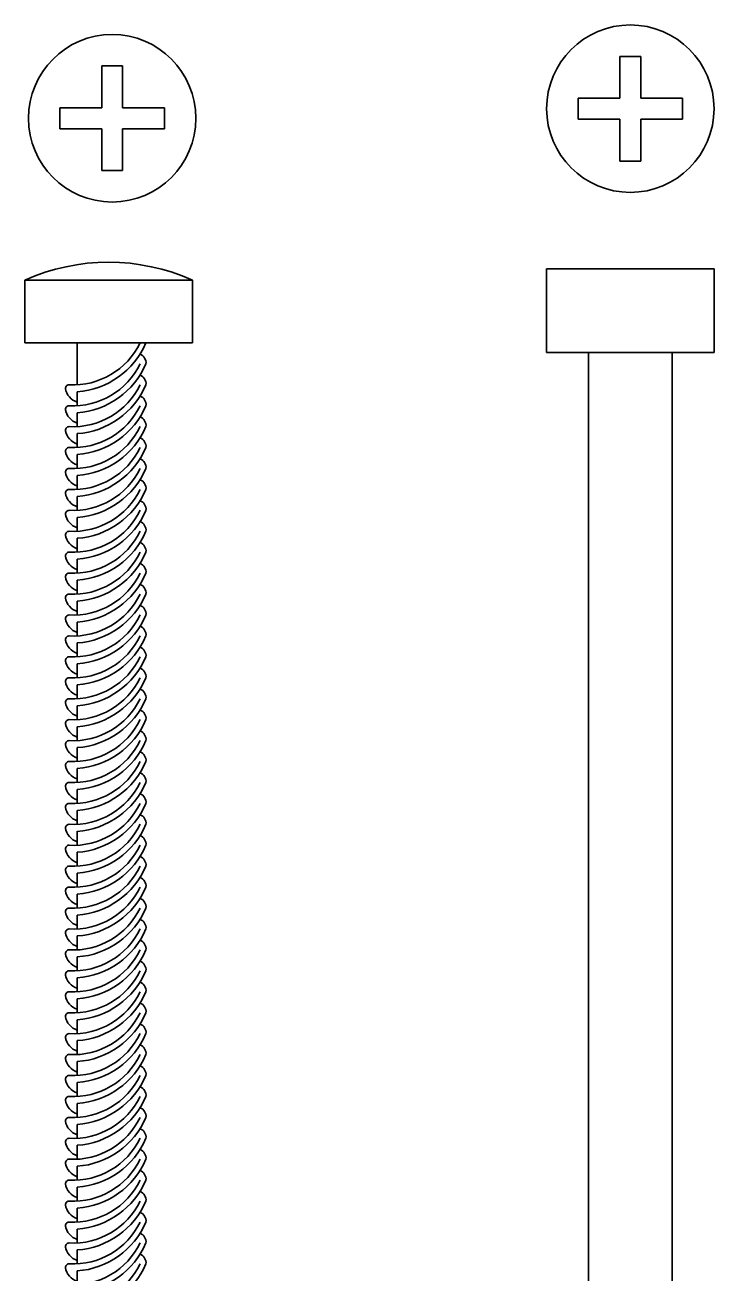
# Model space of a CAD drawing. Header units: millimetres. Extents: x 479 to 7862, y 682 to 3104.
# Drawn here: x 2366.8 to 2399.7, y 3044.2 to 3103.8 of the extents above; entities that cross this region are included whole.
import ezdxf

# ---------------------------------------------------------------- set-up
doc = ezdxf.new("R2010")
doc.units = ezdxf.units.MM
doc.layers.add('IF-DETL', color=4, linetype='Continuous', lineweight=35)
doc.layers.add('IF-FURN', color=7, linetype='Continuous', lineweight=35)

msp = doc.modelspace()

# ---------------------------------------------------------------- linework, layer by layer
at = {"layer": 'IF-DETL'}
for p, q in [((2369.286, 3087.305), (2369.286, 3086.64)), ((2369.286, 3087.305), (2369.286, 3086.805)), ((2369.286, 3086.305), (2369.286, 3085.64)), ((2369.286, 3086.305), (2369.286, 3085.64)), ((2369.286, 3086.305), (2369.286, 3085.805)), ((2369.286, 3085.305), (2369.286, 3084.64)), ((2369.286, 3085.305), (2369.286, 3084.805)), ((2369.286, 3084.305), (2369.286, 3083.64)), ((2369.286, 3083.305), (2369.286, 3082.64)), ((2369.286, 3083.305), (2369.286, 3082.805)), ((2369.286, 3082.305), (2369.286, 3081.64)), ((2369.286, 3081.305), (2369.286, 3080.64)), ((2369.286, 3081.305), (2369.286, 3080.805)), ((2369.286, 3080.305), (2369.286, 3079.64)), ((2369.286, 3079.305), (2369.286, 3078.64)), ((2369.286, 3079.305), (2369.286, 3078.805)), ((2369.286, 3078.305), (2369.286, 3077.64)), ((2369.286, 3077.305), (2369.286, 3076.64)), ((2369.286, 3077.305), (2369.286, 3076.805)), ((2369.286, 3076.305), (2369.286, 3075.64)), ((2369.286, 3075.305), (2369.286, 3074.64)), ((2369.286, 3075.305), (2369.286, 3074.805)), ((2369.286, 3074.305), (2369.286, 3073.64)), ((2369.286, 3073.305), (2369.286, 3072.64)), ((2369.286, 3073.305), (2369.286, 3072.805)), ((2369.286, 3072.305), (2369.286, 3071.64)), ((2369.286, 3071.305), (2369.286, 3070.64)), ((2369.286, 3071.305), (2369.286, 3070.805)), ((2369.286, 3070.305), (2369.286, 3069.64)), ((2369.286, 3069.305), (2369.286, 3068.64)), ((2369.286, 3069.305), (2369.286, 3068.805)), ((2369.286, 3068.305), (2369.286, 3067.64)), ((2369.286, 3067.305), (2369.286, 3066.64)), ((2369.286, 3067.305), (2369.286, 3066.805)), ((2369.286, 3066.305), (2369.286, 3065.64)), ((2369.286, 3065.305), (2369.286, 3064.64)), ((2369.286, 3065.305), (2369.286, 3064.805)), ((2369.286, 3064.305), (2369.286, 3063.64)), ((2369.286, 3063.305), (2369.286, 3062.64)), ((2369.286, 3063.305), (2369.286, 3062.805)), ((2369.286, 3062.305), (2369.286, 3061.64)), ((2369.286, 3062.305), (2369.286, 3061.64)), ((2369.286, 3061.305), (2369.286, 3060.64)), ((2369.286, 3061.305), (2369.286, 3060.805)), ((2369.286, 3060.305), (2369.286, 3059.64)), ((2369.286, 3059.305), (2369.286, 3058.64)), ((2369.286, 3059.305), (2369.286, 3058.805)), ((2369.286, 3058.305), (2369.286, 3057.64)), ((2369.286, 3057.305), (2369.286, 3056.64)), ((2369.286, 3057.305), (2369.286, 3056.805)), ((2369.286, 3056.305), (2369.286, 3055.64)), ((2369.286, 3055.305), (2369.286, 3054.64)), ((2369.286, 3055.305), (2369.286, 3054.805)), ((2369.286, 3054.305), (2369.286, 3053.64)), ((2369.286, 3053.305), (2369.286, 3052.64)), ((2369.286, 3053.305), (2369.286, 3052.805)), ((2369.286, 3052.305), (2369.286, 3051.64)), ((2369.286, 3051.305), (2369.286, 3050.64)), ((2369.286, 3051.305), (2369.286, 3050.805)), ((2369.286, 3050.305), (2369.286, 3049.64)), ((2369.286, 3049.305), (2369.286, 3048.64)), ((2369.286, 3049.305), (2369.286, 3048.805)), ((2369.286, 3048.305), (2369.286, 3047.64)), ((2369.286, 3047.305), (2369.286, 3046.64)), ((2369.286, 3047.305), (2369.286, 3046.805)), ((2369.286, 3046.305), (2369.286, 3045.64)), ((2369.286, 3045.305), (2369.286, 3044.64)), ((2369.286, 3045.305), (2369.286, 3044.805)), ((2369.286, 3044.305), (2369.286, 3043.64))]:
    msp.add_line(p, q, dxfattribs=at)
for centre, radius, start, end in [((2369.092, 3090.182), 3.547, 266.85393, 334.23406), ((2369.092, 3090.182), 3.547, 266.85393, 334.23406), ((2369.013, 3090.165), 3.87, 274.04616, 336.78621), ((2369.013, 3090.165), 3.87, 274.04616, 336.78621), ((2369.013, 3090.165), 3.87, 274.04616, 336.78621), ((2372.126, 3087.684), 0.446, 354.28486, 68.8715), ((2372.126, 3087.684), 0.446, 354.28486, 68.8715), ((2369.092, 3089.182), 3.547, 266.85393, 334.23406), ((2369.092, 3089.182), 3.547, 266.85393, 334.23406), ((2369.013, 3089.165), 3.87, 274.04616, 336.78621), ((2369.013, 3089.165), 3.87, 274.04616, 336.78621), ((2372.126, 3086.684), 0.446, 354.28486, 68.8715), ((2368.891, 3086.469), 0.171, 87.89115, 200.55138), ((2368.891, 3086.469), 0.171, 87.89115, 200.55138), ((2369.526, 3086.584), 0.814, 188.12369, 252.92609), ((2369.526, 3086.584), 0.814, 188.12369, 252.92609), ((2369.092, 3088.182), 3.547, 266.85393, 334.23406), ((2369.092, 3088.182), 3.547, 266.85393, 334.23406), ((2369.013, 3088.165), 3.87, 274.04616, 336.78621), ((2369.013, 3088.165), 3.87, 274.04616, 336.78621), ((2369.013, 3088.165), 3.87, 274.04616, 336.78621), ((2368.891, 3085.469), 0.171, 87.89115, 200.55138), ((2369.092, 3087.182), 3.547, 266.85393, 334.23406), ((2369.013, 3087.165), 3.87, 274.04616, 336.78621), ((2372.126, 3085.684), 0.446, 354.28486, 68.8715), ((2372.126, 3085.684), 0.446, 354.28486, 68.8715), ((2369.526, 3085.584), 0.814, 188.12369, 252.92609), ((2372.126, 3084.684), 0.446, 354.28486, 68.8715), ((2372.126, 3084.684), 0.446, 354.28486, 68.8715), ((2368.891, 3084.469), 0.171, 87.89115, 200.55138), ((2369.526, 3084.584), 0.814, 188.12369, 252.92609), ((2369.092, 3086.182), 3.547, 266.85393, 334.23406), ((2369.092, 3086.182), 3.547, 266.85393, 334.23406), ((2369.092, 3086.182), 3.547, 266.85393, 334.23406), ((2369.013, 3086.165), 3.87, 274.04616, 336.78621), ((2369.013, 3086.165), 3.87, 274.04616, 336.78621), ((2369.013, 3086.165), 3.87, 274.04616, 336.78621), ((2369.013, 3086.165), 3.87, 274.04616, 336.78621), ((2372.126, 3083.684), 0.446, 354.28486, 68.8715), ((2372.126, 3083.684), 0.446, 354.28486, 68.8715), ((2368.891, 3083.469), 0.171, 87.89115, 200.55138), ((2369.526, 3083.584), 0.814, 188.12369, 252.92609), ((2369.092, 3085.182), 3.547, 266.85393, 334.23406), ((2369.092, 3085.182), 3.547, 266.85393, 334.23406), ((2369.092, 3085.182), 3.547, 266.85393, 334.23406), ((2369.013, 3085.165), 3.87, 274.04616, 336.78621), ((2369.013, 3085.165), 3.87, 274.04616, 336.78621), ((2369.013, 3085.165), 3.87, 274.04616, 336.78621), ((2369.013, 3085.165), 3.87, 274.04616, 336.78621), ((2368.891, 3082.469), 0.171, 87.89115, 200.55138), ((2369.092, 3084.182), 3.547, 266.85393, 334.23406), ((2369.092, 3084.182), 3.547, 266.85393, 334.23406), ((2369.013, 3084.165), 3.87, 274.04616, 336.78621), ((2369.013, 3084.165), 3.87, 274.04616, 336.78621), ((2369.013, 3084.165), 3.87, 274.04616, 336.78621), ((2369.013, 3084.165), 3.87, 274.04616, 336.78621), ((2372.126, 3082.684), 0.446, 354.28486, 68.8715), ((2372.126, 3082.684), 0.446, 354.28486, 68.8715), ((2369.526, 3082.584), 0.814, 188.12369, 252.92609), ((2372.126, 3081.684), 0.446, 354.28486, 68.8715), ((2368.891, 3081.469), 0.171, 87.89115, 200.55138), ((2369.526, 3081.584), 0.814, 188.12369, 252.92609), ((2369.092, 3083.182), 3.547, 266.85393, 334.23406), ((2369.092, 3083.182), 3.547, 266.85393, 334.23406), ((2369.013, 3083.165), 3.87, 274.04616, 336.78621), ((2369.013, 3083.165), 3.87, 274.04616, 336.78621), ((2372.126, 3080.684), 0.446, 354.28486, 68.8715), ((2372.126, 3080.684), 0.446, 354.28486, 68.8715), ((2368.891, 3080.469), 0.171, 87.89115, 200.55138), ((2368.891, 3080.469), 0.171, 87.89115, 200.55138), ((2369.526, 3080.584), 0.814, 188.12369, 252.92609), ((2369.092, 3082.182), 3.547, 266.85393, 334.23406), ((2369.092, 3082.182), 3.547, 266.85393, 334.23406), ((2369.092, 3082.182), 3.547, 266.85393, 334.23406), ((2369.092, 3082.182), 3.547, 266.85393, 334.23406), ((2369.013, 3082.165), 3.87, 274.04616, 336.78621), ((2369.013, 3082.165), 3.87, 274.04616, 336.78621), ((2369.013, 3082.165), 3.87, 274.04616, 336.78621), ((2369.013, 3082.165), 3.87, 274.04616, 336.78621), ((2369.013, 3082.165), 3.87, 274.04616, 336.78621), ((2369.013, 3082.165), 3.87, 274.04616, 336.78621), ((2368.891, 3079.469), 0.171, 87.89115, 200.55138), ((2369.092, 3081.182), 3.547, 266.85393, 334.23406), ((2369.092, 3081.182), 3.547, 266.85393, 334.23406), ((2369.092, 3081.182), 3.547, 266.85393, 334.23406), ((2369.013, 3081.165), 3.87, 274.04616, 336.78621), ((2369.013, 3081.165), 3.87, 274.04616, 336.78621), ((2369.013, 3081.165), 3.87, 274.04616, 336.78621), ((2369.013, 3081.165), 3.87, 274.04616, 336.78621), ((2372.126, 3079.684), 0.446, 354.28486, 68.8715), ((2372.126, 3079.684), 0.446, 354.28486, 68.8715), ((2369.526, 3079.584), 0.814, 188.12369, 252.92609), ((2372.126, 3078.684), 0.446, 354.28486, 68.8715), ((2372.126, 3078.684), 0.446, 354.28486, 68.8715), ((2368.891, 3078.469), 0.171, 87.89115, 200.55138), ((2369.526, 3078.584), 0.814, 188.12369, 252.92609), ((2369.092, 3080.182), 3.547, 266.85393, 334.23406), ((2369.092, 3080.182), 3.547, 266.85393, 334.23406), ((2369.013, 3080.165), 3.87, 274.04616, 336.78621), ((2369.013, 3080.165), 3.87, 274.04616, 336.78621), ((2369.013, 3080.165), 3.87, 274.04616, 336.78621), ((2372.126, 3077.684), 0.446, 354.28486, 68.8715), ((2368.891, 3077.469), 0.171, 87.89115, 200.55138), ((2369.526, 3077.584), 0.814, 188.12369, 252.92609), ((2369.092, 3079.182), 3.547, 266.85393, 334.23406), ((2369.013, 3079.165), 3.87, 274.04616, 336.78621), ((2372.126, 3076.684), 0.446, 354.28486, 68.8715), ((2372.126, 3076.684), 0.446, 354.28486, 68.8715), ((2368.891, 3076.469), 0.171, 87.89115, 200.55138), ((2369.526, 3076.584), 0.814, 188.12369, 252.92609), ((2369.092, 3078.182), 3.547, 266.85393, 334.23406), ((2369.092, 3078.182), 3.547, 266.85393, 334.23406), ((2369.092, 3078.182), 3.547, 266.85393, 334.23406), ((2369.013, 3078.165), 3.87, 274.04616, 336.78621), ((2369.013, 3078.165), 3.87, 274.04616, 336.78621), ((2369.013, 3078.165), 3.87, 274.04616, 336.78621), ((2369.013, 3078.165), 3.87, 274.04616, 336.78621), ((2369.013, 3078.165), 3.87, 274.04616, 336.78621), ((2369.013, 3078.165), 3.87, 274.04616, 336.78621), ((2372.126, 3075.684), 0.446, 354.28486, 68.8715), ((2372.126, 3075.684), 0.446, 354.28486, 68.8715), ((2372.126, 3075.684), 0.446, 354.28486, 68.8715), ((2368.891, 3075.469), 0.171, 87.89115, 200.55138), ((2369.526, 3075.584), 0.814, 188.12369, 252.92609), ((2369.092, 3077.182), 3.547, 266.85393, 334.23406), ((2369.092, 3077.182), 3.547, 266.85393, 334.23406), ((2369.092, 3077.182), 3.547, 266.85393, 334.23406), ((2369.092, 3077.182), 3.547, 266.85393, 334.23406), ((2369.092, 3077.182), 3.547, 266.85393, 334.23406), ((2369.013, 3077.165), 3.87, 274.04616, 336.78621), ((2369.013, 3077.165), 3.87, 274.04616, 336.78621), ((2369.013, 3077.165), 3.87, 274.04616, 336.78621), ((2369.013, 3077.165), 3.87, 274.04616, 336.78621), ((2369.013, 3077.165), 3.87, 274.04616, 336.78621), ((2369.013, 3077.165), 3.87, 274.04616, 336.78621), ((2369.013, 3077.165), 3.87, 274.04616, 336.78621), ((2372.126, 3074.684), 0.446, 354.28486, 68.8715), ((2372.126, 3074.684), 0.446, 354.28486, 68.8715), ((2372.126, 3074.684), 0.446, 354.28486, 68.8715), ((2372.126, 3074.684), 0.446, 354.28486, 68.8715), ((2368.891, 3074.469), 0.171, 87.89115, 200.55138), ((2369.526, 3074.584), 0.814, 188.12369, 252.92609), ((2369.092, 3076.182), 3.547, 266.85393, 334.23406), ((2369.092, 3076.182), 3.547, 266.85393, 334.23406), ((2369.092, 3076.182), 3.547, 266.85393, 334.23406), ((2369.013, 3076.165), 3.87, 274.04616, 336.78621), ((2369.013, 3076.165), 3.87, 274.04616, 336.78621), ((2369.013, 3076.165), 3.87, 274.04616, 336.78621), ((2369.013, 3076.165), 3.87, 274.04616, 336.78621), ((2372.126, 3073.684), 0.446, 354.28486, 68.8715), ((2372.126, 3073.684), 0.446, 354.28486, 68.8715), ((2372.126, 3073.684), 0.446, 354.28486, 68.8715), ((2368.891, 3073.469), 0.171, 87.89115, 200.55138), ((2369.526, 3073.584), 0.814, 188.12369, 252.92609), ((2369.092, 3075.182), 3.547, 266.85393, 334.23406), ((2369.092, 3075.182), 3.547, 266.85393, 334.23406), ((2369.092, 3075.182), 3.547, 266.85393, 334.23406), ((2369.092, 3075.182), 3.547, 266.85393, 334.23406), ((2369.013, 3075.165), 3.87, 274.04616, 336.78621), ((2369.013, 3075.165), 3.87, 274.04616, 336.78621), ((2369.013, 3075.165), 3.87, 274.04616, 336.78621), ((2369.013, 3075.165), 3.87, 274.04616, 336.78621), ((2369.013, 3075.165), 3.87, 274.04616, 336.78621), ((2372.126, 3072.684), 0.446, 354.28486, 68.8715), ((2372.126, 3072.684), 0.446, 354.28486, 68.8715), ((2368.891, 3072.469), 0.171, 87.89115, 200.55138), ((2369.092, 3074.182), 3.547, 266.85393, 334.23406), ((2369.092, 3074.182), 3.547, 266.85393, 334.23406), ((2369.092, 3074.182), 3.547, 266.85393, 334.23406), ((2369.092, 3074.182), 3.547, 266.85393, 334.23406), ((2369.013, 3074.165), 3.87, 274.04616, 336.78621), ((2369.013, 3074.165), 3.87, 274.04616, 336.78621), ((2369.013, 3074.165), 3.87, 274.04616, 336.78621), ((2369.013, 3074.165), 3.87, 274.04616, 336.78621), ((2369.013, 3074.165), 3.87, 274.04616, 336.78621), ((2369.013, 3074.165), 3.87, 274.04616, 336.78621), ((2369.013, 3074.165), 3.87, 274.04616, 336.78621), ((2369.013, 3074.165), 3.87, 274.04616, 336.78621), ((2369.526, 3072.584), 0.814, 188.12369, 252.92609), ((2372.126, 3071.684), 0.446, 354.28486, 68.8715), ((2372.126, 3071.684), 0.446, 354.28486, 68.8715), ((2372.126, 3071.684), 0.446, 354.28486, 68.8715), ((2372.126, 3071.684), 0.446, 354.28486, 68.8715), ((2368.891, 3071.469), 0.171, 87.89115, 200.55138), ((2369.526, 3071.584), 0.814, 188.12369, 252.92609), ((2369.092, 3073.182), 3.547, 266.85393, 334.23406), ((2369.092, 3073.182), 3.547, 266.85393, 334.23406), ((2369.092, 3073.182), 3.547, 266.85393, 334.23406), ((2369.092, 3073.182), 3.547, 266.85393, 334.23406), ((2369.092, 3073.182), 3.547, 266.85393, 334.23406), ((2369.013, 3073.165), 3.87, 274.04616, 336.78621), ((2369.013, 3073.165), 3.87, 274.04616, 336.78621), ((2369.013, 3073.165), 3.87, 274.04616, 336.78621), ((2369.013, 3073.165), 3.87, 274.04616, 336.78621), ((2369.013, 3073.165), 3.87, 274.04616, 336.78621), ((2369.013, 3073.165), 3.87, 274.04616, 336.78621), ((2369.013, 3073.165), 3.87, 274.04616, 336.78621), ((2369.013, 3073.165), 3.87, 274.04616, 336.78621), ((2372.126, 3070.684), 0.446, 354.28486, 68.8715), ((2372.126, 3070.684), 0.446, 354.28486, 68.8715), ((2372.126, 3070.684), 0.446, 354.28486, 68.8715), ((2368.891, 3070.469), 0.171, 87.89115, 200.55138), ((2369.526, 3070.584), 0.814, 188.12369, 252.92609), ((2369.092, 3072.182), 3.547, 266.85393, 334.23406), ((2369.092, 3072.182), 3.547, 266.85393, 334.23406), ((2369.092, 3072.182), 3.547, 266.85393, 334.23406), ((2369.092, 3072.182), 3.547, 266.85393, 334.23406), ((2369.013, 3072.165), 3.87, 274.04616, 336.78621), ((2369.013, 3072.165), 3.87, 274.04616, 336.78621), ((2369.013, 3072.165), 3.87, 274.04616, 336.78621), ((2369.013, 3072.165), 3.87, 274.04616, 336.78621), ((2369.013, 3072.165), 3.87, 274.04616, 336.78621), ((2372.126, 3069.684), 0.446, 354.28486, 68.8715), ((2372.126, 3069.684), 0.446, 354.28486, 68.8715), ((2372.126, 3069.684), 0.446, 354.28486, 68.8715), ((2372.126, 3069.684), 0.446, 354.28486, 68.8715), ((2372.126, 3069.684), 0.446, 354.28486, 68.8715), ((2368.891, 3069.469), 0.171, 87.89115, 200.55138), ((2369.092, 3071.182), 3.547, 266.85393, 334.23406), ((2369.092, 3071.182), 3.547, 266.85393, 334.23406), ((2369.092, 3071.182), 3.547, 266.85393, 334.23406), ((2369.092, 3071.182), 3.547, 266.85393, 334.23406), ((2369.092, 3071.182), 3.547, 266.85393, 334.23406), ((2369.092, 3071.182), 3.547, 266.85393, 334.23406), ((2369.092, 3071.182), 3.547, 266.85393, 334.23406), ((2369.092, 3071.182), 3.547, 266.85393, 334.23406), ((2369.013, 3071.165), 3.87, 274.04616, 336.78621), ((2369.013, 3071.165), 3.87, 274.04616, 336.78621), ((2369.013, 3071.165), 3.87, 274.04616, 336.78621), ((2369.013, 3071.165), 3.87, 274.04616, 336.78621), ((2369.013, 3071.165), 3.87, 274.04616, 336.78621), ((2369.013, 3071.165), 3.87, 274.04616, 336.78621), ((2369.013, 3071.165), 3.87, 274.04616, 336.78621), ((2369.013, 3071.165), 3.87, 274.04616, 336.78621), ((2369.013, 3071.165), 3.87, 274.04616, 336.78621), ((2369.013, 3071.165), 3.87, 274.04616, 336.78621), ((2369.013, 3071.165), 3.87, 274.04616, 336.78621), ((2369.526, 3069.584), 0.814, 188.12369, 252.92609), ((2372.126, 3068.684), 0.446, 354.28486, 68.8715), ((2372.126, 3068.684), 0.446, 354.28486, 68.8715), ((2372.126, 3068.684), 0.446, 354.28486, 68.8715), ((2372.126, 3068.684), 0.446, 354.28486, 68.8715), ((2368.891, 3068.469), 0.171, 87.89115, 200.55138), ((2369.526, 3068.584), 0.814, 188.12369, 252.92609), ((2369.092, 3070.182), 3.547, 266.85393, 334.23406), ((2369.092, 3070.182), 3.547, 266.85393, 334.23406), ((2369.092, 3070.182), 3.547, 266.85393, 334.23406), ((2369.092, 3070.182), 3.547, 266.85393, 334.23406), ((2369.092, 3070.182), 3.547, 266.85393, 334.23406), ((2369.092, 3070.182), 3.547, 266.85393, 334.23406), ((2369.092, 3070.182), 3.547, 266.85393, 334.23406), ((2369.013, 3070.165), 3.87, 274.04616, 336.78621), ((2369.013, 3070.165), 3.87, 274.04616, 336.78621), ((2369.013, 3070.165), 3.87, 274.04616, 336.78621), ((2369.013, 3070.165), 3.87, 274.04616, 336.78621), ((2369.013, 3070.165), 3.87, 274.04616, 336.78621), ((2369.013, 3070.165), 3.87, 274.04616, 336.78621), ((2369.013, 3070.165), 3.87, 274.04616, 336.78621), ((2369.013, 3070.165), 3.87, 274.04616, 336.78621), ((2369.013, 3070.165), 3.87, 274.04616, 336.78621), ((2369.013, 3070.165), 3.87, 274.04616, 336.78621), ((2372.126, 3067.684), 0.446, 354.28486, 68.8715), ((2372.126, 3067.684), 0.446, 354.28486, 68.8715), ((2372.126, 3067.684), 0.446, 354.28486, 68.8715), ((2372.126, 3067.684), 0.446, 354.28486, 68.8715), ((2372.126, 3067.684), 0.446, 354.28486, 68.8715), ((2368.891, 3067.469), 0.171, 87.89115, 200.55138), ((2369.526, 3067.584), 0.814, 188.12369, 252.92609), ((2369.092, 3069.182), 3.547, 266.85393, 334.23406), ((2369.092, 3069.182), 3.547, 266.85393, 334.23406), ((2369.092, 3069.182), 3.547, 266.85393, 334.23406), ((2369.092, 3069.182), 3.547, 266.85393, 334.23406), ((2369.092, 3069.182), 3.547, 266.85393, 334.23406), ((2369.013, 3069.165), 3.87, 274.04616, 336.78621), ((2369.013, 3069.165), 3.87, 274.04616, 336.78621), ((2369.013, 3069.165), 3.87, 274.04616, 336.78621), ((2369.013, 3069.165), 3.87, 274.04616, 336.78621), ((2369.013, 3069.165), 3.87, 274.04616, 336.78621), ((2369.013, 3069.165), 3.87, 274.04616, 336.78621), ((2369.013, 3069.165), 3.87, 274.04616, 336.78621), ((2369.013, 3069.165), 3.87, 274.04616, 336.78621), ((2368.891, 3066.469), 0.171, 87.89115, 200.55138), ((2369.092, 3068.182), 3.547, 266.85393, 334.23406), ((2369.092, 3068.182), 3.547, 266.85393, 334.23406), ((2369.092, 3068.182), 3.547, 266.85393, 334.23406), ((2369.092, 3068.182), 3.547, 266.85393, 334.23406), ((2369.013, 3068.165), 3.87, 274.04616, 336.78621), ((2369.013, 3068.165), 3.87, 274.04616, 336.78621), ((2369.013, 3068.165), 3.87, 274.04616, 336.78621), ((2369.013, 3068.165), 3.87, 274.04616, 336.78621), ((2369.013, 3068.165), 3.87, 274.04616, 336.78621), ((2369.013, 3068.165), 3.87, 274.04616, 336.78621), ((2369.013, 3068.165), 3.87, 274.04616, 336.78621), ((2372.126, 3066.684), 0.446, 354.28486, 68.8715), ((2372.126, 3066.684), 0.446, 354.28486, 68.8715), ((2369.526, 3066.584), 0.814, 188.12369, 252.92609), ((2372.126, 3065.684), 0.446, 354.28486, 68.8715), ((2372.126, 3065.684), 0.446, 354.28486, 68.8715), ((2372.126, 3065.684), 0.446, 354.28486, 68.8715), ((2372.126, 3065.684), 0.446, 354.28486, 68.8715), ((2372.126, 3065.684), 0.446, 354.28486, 68.8715), ((2372.126, 3065.684), 0.446, 354.28486, 68.8715), ((2368.891, 3065.469), 0.171, 87.89115, 200.55138), ((2369.526, 3065.584), 0.814, 188.12369, 252.92609), ((2369.092, 3067.182), 3.547, 266.85393, 334.23406), ((2369.092, 3067.182), 3.547, 266.85393, 334.23406), ((2369.092, 3067.182), 3.547, 266.85393, 334.23406), ((2369.092, 3067.182), 3.547, 266.85393, 334.23406), ((2369.092, 3067.182), 3.547, 266.85393, 334.23406), ((2369.092, 3067.182), 3.547, 266.85393, 334.23406), ((2369.092, 3067.182), 3.547, 266.85393, 334.23406), ((2369.092, 3067.182), 3.547, 266.85393, 334.23406), ((2369.092, 3067.182), 3.547, 266.85393, 334.23406), ((2369.092, 3067.182), 3.547, 266.85393, 334.23406), ((2369.013, 3067.165), 3.87, 274.04616, 336.78621), ((2369.013, 3067.165), 3.87, 274.04616, 336.78621), ((2369.013, 3067.165), 3.87, 274.04616, 336.78621), ((2369.013, 3067.165), 3.87, 274.04616, 336.78621), ((2369.013, 3067.165), 3.87, 274.04616, 336.78621), ((2369.013, 3067.165), 3.87, 274.04616, 336.78621), ((2369.013, 3067.165), 3.87, 274.04616, 336.78621), ((2369.013, 3067.165), 3.87, 274.04616, 336.78621), ((2369.013, 3067.165), 3.87, 274.04616, 336.78621), ((2369.013, 3067.165), 3.87, 274.04616, 336.78621), ((2369.013, 3067.165), 3.87, 274.04616, 336.78621), ((2369.013, 3067.165), 3.87, 274.04616, 336.78621), ((2369.013, 3067.165), 3.87, 274.04616, 336.78621), ((2369.013, 3067.165), 3.87, 274.04616, 336.78621), ((2372.126, 3064.684), 0.446, 354.28486, 68.8715), ((2372.126, 3064.684), 0.446, 354.28486, 68.8715), ((2372.126, 3064.684), 0.446, 354.28486, 68.8715), ((2372.126, 3064.684), 0.446, 354.28486, 68.8715), ((2372.126, 3064.684), 0.446, 354.28486, 68.8715), ((2372.126, 3064.684), 0.446, 354.28486, 68.8715), ((2368.891, 3064.469), 0.171, 87.89115, 200.55138), ((2369.526, 3064.584), 0.814, 188.12369, 252.92609), ((2369.092, 3066.182), 3.547, 266.85393, 334.23406), ((2369.092, 3066.182), 3.547, 266.85393, 334.23406), ((2369.092, 3066.182), 3.547, 266.85393, 334.23406), ((2369.092, 3066.182), 3.547, 266.85393, 334.23406), ((2369.092, 3066.182), 3.547, 266.85393, 334.23406), ((2369.013, 3066.165), 3.87, 274.04616, 336.78621), ((2369.013, 3066.165), 3.87, 274.04616, 336.78621), ((2369.013, 3066.165), 3.87, 274.04616, 336.78621), ((2369.013, 3066.165), 3.87, 274.04616, 336.78621), ((2369.013, 3066.165), 3.87, 274.04616, 336.78621), ((2369.013, 3066.165), 3.87, 274.04616, 336.78621), ((2369.013, 3066.165), 3.87, 274.04616, 336.78621), ((2369.013, 3066.165), 3.87, 274.04616, 336.78621), ((2368.891, 3063.469), 0.171, 87.89115, 200.55138), ((2369.092, 3065.182), 3.547, 266.85393, 334.23406), ((2369.092, 3065.182), 3.547, 266.85393, 334.23406), ((2369.092, 3065.182), 3.547, 266.85393, 334.23406), ((2369.092, 3065.182), 3.547, 266.85393, 334.23406), ((2369.092, 3065.182), 3.547, 266.85393, 334.23406), ((2369.092, 3065.182), 3.547, 266.85393, 334.23406), ((2369.092, 3065.182), 3.547, 266.85393, 334.23406), ((2369.013, 3065.165), 3.87, 274.04616, 336.78621), ((2369.013, 3065.165), 3.87, 274.04616, 336.78621), ((2369.013, 3065.165), 3.87, 274.04616, 336.78621), ((2369.013, 3065.165), 3.87, 274.04616, 336.78621), ((2369.013, 3065.165), 3.87, 274.04616, 336.78621), ((2369.013, 3065.165), 3.87, 274.04616, 336.78621), ((2369.013, 3065.165), 3.87, 274.04616, 336.78621), ((2369.013, 3065.165), 3.87, 274.04616, 336.78621), ((2369.013, 3065.165), 3.87, 274.04616, 336.78621), ((2372.126, 3063.684), 0.446, 354.28486, 68.8715), ((2372.126, 3063.684), 0.446, 354.28486, 68.8715), ((2372.126, 3063.684), 0.446, 354.28486, 68.8715), ((2372.126, 3063.684), 0.446, 354.28486, 68.8715), ((2372.126, 3063.684), 0.446, 354.28486, 68.8715), ((2369.526, 3063.584), 0.814, 188.12369, 252.92609), ((2372.126, 3062.684), 0.446, 354.28486, 68.8715), ((2372.126, 3062.684), 0.446, 354.28486, 68.8715), ((2372.126, 3062.684), 0.446, 354.28486, 68.8715), ((2368.891, 3062.469), 0.171, 87.89115, 200.55138), ((2368.891, 3062.469), 0.171, 87.89115, 200.55138), ((2369.526, 3062.584), 0.814, 188.12369, 252.92609), ((2369.526, 3062.584), 0.814, 188.12369, 252.92609), ((2369.092, 3064.182), 3.547, 266.85393, 334.23406), ((2369.092, 3064.182), 3.547, 266.85393, 334.23406), ((2369.092, 3064.182), 3.547, 266.85393, 334.23406), ((2369.092, 3064.182), 3.547, 266.85393, 334.23406), ((2369.092, 3064.182), 3.547, 266.85393, 334.23406), ((2369.092, 3064.182), 3.547, 266.85393, 334.23406), ((2369.013, 3064.165), 3.87, 274.04616, 336.78621), ((2369.013, 3064.165), 3.87, 274.04616, 336.78621), ((2369.013, 3064.165), 3.87, 274.04616, 336.78621), ((2369.013, 3064.165), 3.87, 274.04616, 336.78621), ((2369.013, 3064.165), 3.87, 274.04616, 336.78621), ((2369.013, 3064.165), 3.87, 274.04616, 336.78621), ((2369.013, 3064.165), 3.87, 274.04616, 336.78621), ((2369.013, 3064.165), 3.87, 274.04616, 336.78621), ((2369.013, 3064.165), 3.87, 274.04616, 336.78621), ((2372.126, 3061.684), 0.446, 354.28486, 68.8715), ((2372.126, 3061.684), 0.446, 354.28486, 68.8715), ((2372.126, 3061.684), 0.446, 354.28486, 68.8715), ((2372.126, 3061.684), 0.446, 354.28486, 68.8715), ((2372.126, 3061.684), 0.446, 354.28486, 68.8715), ((2368.891, 3061.469), 0.171, 87.89115, 200.55138), ((2369.526, 3061.584), 0.814, 188.12369, 252.92609), ((2369.092, 3063.182), 3.547, 266.85393, 334.23406), ((2369.092, 3063.182), 3.547, 266.85393, 334.23406), ((2369.092, 3063.182), 3.547, 266.85393, 334.23406), ((2369.092, 3063.182), 3.547, 266.85393, 334.23406), ((2369.092, 3063.182), 3.547, 266.85393, 334.23406), ((2369.092, 3063.182), 3.547, 266.85393, 334.23406), ((2369.013, 3063.165), 3.87, 274.04616, 336.78621), ((2369.013, 3063.165), 3.87, 274.04616, 336.78621), ((2369.013, 3063.165), 3.87, 274.04616, 336.78621), ((2369.013, 3063.165), 3.87, 274.04616, 336.78621), ((2369.013, 3063.165), 3.87, 274.04616, 336.78621), ((2369.013, 3063.165), 3.87, 274.04616, 336.78621), ((2369.013, 3063.165), 3.87, 274.04616, 336.78621), ((2369.013, 3063.165), 3.87, 274.04616, 336.78621), ((2369.013, 3063.165), 3.87, 274.04616, 336.78621), ((2368.891, 3060.469), 0.171, 87.89115, 200.55138), ((2369.092, 3062.182), 3.547, 266.85393, 334.23406), ((2369.092, 3062.182), 3.547, 266.85393, 334.23406), ((2369.092, 3062.182), 3.547, 266.85393, 334.23406), ((2369.013, 3062.165), 3.87, 274.04616, 336.78621), ((2369.013, 3062.165), 3.87, 274.04616, 336.78621), ((2369.013, 3062.165), 3.87, 274.04616, 336.78621), ((2369.013, 3062.165), 3.87, 274.04616, 336.78621), ((2369.013, 3062.165), 3.87, 274.04616, 336.78621), ((2369.013, 3062.165), 3.87, 274.04616, 336.78621), ((2372.126, 3060.684), 0.446, 354.28486, 68.8715), ((2372.126, 3060.684), 0.446, 354.28486, 68.8715), ((2372.126, 3060.684), 0.446, 354.28486, 68.8715), ((2369.526, 3060.584), 0.814, 188.12369, 252.92609), ((2372.126, 3059.684), 0.446, 354.28486, 68.8715), ((2372.126, 3059.684), 0.446, 354.28486, 68.8715), ((2372.126, 3059.684), 0.446, 354.28486, 68.8715), ((2372.126, 3059.684), 0.446, 354.28486, 68.8715), ((2368.891, 3059.469), 0.171, 87.89115, 200.55138), ((2369.526, 3059.584), 0.814, 188.12369, 252.92609), ((2369.092, 3061.182), 3.547, 266.85393, 334.23406), ((2369.092, 3061.182), 3.547, 266.85393, 334.23406), ((2369.092, 3061.182), 3.547, 266.85393, 334.23406), ((2369.092, 3061.182), 3.547, 266.85393, 334.23406), ((2369.092, 3061.182), 3.547, 266.85393, 334.23406), ((2369.092, 3061.182), 3.547, 266.85393, 334.23406), ((2369.092, 3061.182), 3.547, 266.85393, 334.23406), ((2369.013, 3061.165), 3.87, 274.04616, 336.78621), ((2369.013, 3061.165), 3.87, 274.04616, 336.78621), ((2369.013, 3061.165), 3.87, 274.04616, 336.78621), ((2369.013, 3061.165), 3.87, 274.04616, 336.78621), ((2369.013, 3061.165), 3.87, 274.04616, 336.78621), ((2369.013, 3061.165), 3.87, 274.04616, 336.78621), ((2369.013, 3061.165), 3.87, 274.04616, 336.78621), ((2369.013, 3061.165), 3.87, 274.04616, 336.78621), ((2369.013, 3061.165), 3.87, 274.04616, 336.78621), ((2369.013, 3061.165), 3.87, 274.04616, 336.78621), ((2372.126, 3058.684), 0.446, 354.28486, 68.8715), ((2372.126, 3058.684), 0.446, 354.28486, 68.8715), ((2372.126, 3058.684), 0.446, 354.28486, 68.8715), ((2372.126, 3058.684), 0.446, 354.28486, 68.8715), ((2368.891, 3058.469), 0.171, 87.89115, 200.55138), ((2369.526, 3058.584), 0.814, 188.12369, 252.92609), ((2369.092, 3060.182), 3.547, 266.85393, 334.23406), ((2369.092, 3060.182), 3.547, 266.85393, 334.23406), ((2369.092, 3060.182), 3.547, 266.85393, 334.23406), ((2369.092, 3060.182), 3.547, 266.85393, 334.23406), ((2369.092, 3060.182), 3.547, 266.85393, 334.23406), ((2369.013, 3060.165), 3.87, 274.04616, 336.78621), ((2369.013, 3060.165), 3.87, 274.04616, 336.78621), ((2369.013, 3060.165), 3.87, 274.04616, 336.78621), ((2369.013, 3060.165), 3.87, 274.04616, 336.78621), ((2369.013, 3060.165), 3.87, 274.04616, 336.78621), ((2369.013, 3060.165), 3.87, 274.04616, 336.78621), ((2369.013, 3060.165), 3.87, 274.04616, 336.78621), ((2368.891, 3057.469), 0.171, 87.89115, 200.55138), ((2369.092, 3059.182), 3.547, 266.85393, 334.23406), ((2369.092, 3059.182), 3.547, 266.85393, 334.23406), ((2369.092, 3059.182), 3.547, 266.85393, 334.23406), ((2369.092, 3059.182), 3.547, 266.85393, 334.23406), ((2369.092, 3059.182), 3.547, 266.85393, 334.23406), ((2369.092, 3059.182), 3.547, 266.85393, 334.23406), ((2369.013, 3059.165), 3.87, 274.04616, 336.78621), ((2369.013, 3059.165), 3.87, 274.04616, 336.78621), ((2369.013, 3059.165), 3.87, 274.04616, 336.78621), ((2369.013, 3059.165), 3.87, 274.04616, 336.78621), ((2369.013, 3059.165), 3.87, 274.04616, 336.78621), ((2369.013, 3059.165), 3.87, 274.04616, 336.78621), ((2369.013, 3059.165), 3.87, 274.04616, 336.78621), ((2369.013, 3059.165), 3.87, 274.04616, 336.78621), ((2372.126, 3057.684), 0.446, 354.28486, 68.8715), ((2372.126, 3057.684), 0.446, 354.28486, 68.8715), ((2372.126, 3057.684), 0.446, 354.28486, 68.8715), ((2372.126, 3057.684), 0.446, 354.28486, 68.8715), ((2372.126, 3057.684), 0.446, 354.28486, 68.8715), ((2369.526, 3057.584), 0.814, 188.12369, 252.92609), ((2372.126, 3056.684), 0.446, 354.28486, 68.8715), ((2372.126, 3056.684), 0.446, 354.28486, 68.8715), ((2372.126, 3056.684), 0.446, 354.28486, 68.8715), ((2368.891, 3056.469), 0.171, 87.89115, 200.55138), ((2369.526, 3056.584), 0.814, 188.12369, 252.92609), ((2369.092, 3058.182), 3.547, 266.85393, 334.23406), ((2369.092, 3058.182), 3.547, 266.85393, 334.23406), ((2369.092, 3058.182), 3.547, 266.85393, 334.23406), ((2369.092, 3058.182), 3.547, 266.85393, 334.23406), ((2369.092, 3058.182), 3.547, 266.85393, 334.23406), ((2369.013, 3058.165), 3.87, 274.04616, 336.78621), ((2369.013, 3058.165), 3.87, 274.04616, 336.78621), ((2369.013, 3058.165), 3.87, 274.04616, 336.78621), ((2369.013, 3058.165), 3.87, 274.04616, 336.78621), ((2369.013, 3058.165), 3.87, 274.04616, 336.78621), ((2369.013, 3058.165), 3.87, 274.04616, 336.78621), ((2369.013, 3058.165), 3.87, 274.04616, 336.78621), ((2372.126, 3055.684), 0.446, 354.28486, 68.8715), ((2372.126, 3055.684), 0.446, 354.28486, 68.8715), ((2372.126, 3055.684), 0.446, 354.28486, 68.8715), ((2372.126, 3055.684), 0.446, 354.28486, 68.8715), ((2372.126, 3055.684), 0.446, 354.28486, 68.8715), ((2368.891, 3055.469), 0.171, 87.89115, 200.55138), ((2369.526, 3055.584), 0.814, 188.12369, 252.92609), ((2369.092, 3057.182), 3.547, 266.85393, 334.23406), ((2369.092, 3057.182), 3.547, 266.85393, 334.23406), ((2369.092, 3057.182), 3.547, 266.85393, 334.23406), ((2369.092, 3057.182), 3.547, 266.85393, 334.23406), ((2369.092, 3057.182), 3.547, 266.85393, 334.23406), ((2369.092, 3057.182), 3.547, 266.85393, 334.23406), ((2369.013, 3057.165), 3.87, 274.04616, 336.78621), ((2369.013, 3057.165), 3.87, 274.04616, 336.78621), ((2369.013, 3057.165), 3.87, 274.04616, 336.78621), ((2369.013, 3057.165), 3.87, 274.04616, 336.78621), ((2369.013, 3057.165), 3.87, 274.04616, 336.78621), ((2369.013, 3057.165), 3.87, 274.04616, 336.78621), ((2369.013, 3057.165), 3.87, 274.04616, 336.78621), ((2369.013, 3057.165), 3.87, 274.04616, 336.78621), ((2369.013, 3057.165), 3.87, 274.04616, 336.78621), ((2368.891, 3054.469), 0.171, 87.89115, 200.55138), ((2369.092, 3056.182), 3.547, 266.85393, 334.23406), ((2369.092, 3056.182), 3.547, 266.85393, 334.23406), ((2369.092, 3056.182), 3.547, 266.85393, 334.23406), ((2369.013, 3056.165), 3.87, 274.04616, 336.78621), ((2369.013, 3056.165), 3.87, 274.04616, 336.78621), ((2369.013, 3056.165), 3.87, 274.04616, 336.78621), ((2369.013, 3056.165), 3.87, 274.04616, 336.78621), ((2369.013, 3056.165), 3.87, 274.04616, 336.78621), ((2369.013, 3056.165), 3.87, 274.04616, 336.78621), ((2369.013, 3056.165), 3.87, 274.04616, 336.78621), ((2372.126, 3054.684), 0.446, 354.28486, 68.8715), ((2372.126, 3054.684), 0.446, 354.28486, 68.8715), ((2372.126, 3054.684), 0.446, 354.28486, 68.8715), ((2369.526, 3054.584), 0.814, 188.12369, 252.92609), ((2372.126, 3053.684), 0.446, 354.28486, 68.8715), ((2372.126, 3053.684), 0.446, 354.28486, 68.8715), ((2372.126, 3053.684), 0.446, 354.28486, 68.8715), ((2372.126, 3053.684), 0.446, 354.28486, 68.8715), ((2368.891, 3053.469), 0.171, 87.89115, 200.55138), ((2369.526, 3053.584), 0.814, 188.12369, 252.92609), ((2369.092, 3055.182), 3.547, 266.85393, 334.23406), ((2369.092, 3055.182), 3.547, 266.85393, 334.23406), ((2369.092, 3055.182), 3.547, 266.85393, 334.23406), ((2369.092, 3055.182), 3.547, 266.85393, 334.23406), ((2369.092, 3055.182), 3.547, 266.85393, 334.23406), ((2369.092, 3055.182), 3.547, 266.85393, 334.23406), ((2369.092, 3055.182), 3.547, 266.85393, 334.23406), ((2369.092, 3055.182), 3.547, 266.85393, 334.23406), ((2369.013, 3055.165), 3.87, 274.04616, 336.78621), ((2369.013, 3055.165), 3.87, 274.04616, 336.78621), ((2369.013, 3055.165), 3.87, 274.04616, 336.78621), ((2369.013, 3055.165), 3.87, 274.04616, 336.78621), ((2369.013, 3055.165), 3.87, 274.04616, 336.78621), ((2369.013, 3055.165), 3.87, 274.04616, 336.78621), ((2369.013, 3055.165), 3.87, 274.04616, 336.78621), ((2369.013, 3055.165), 3.87, 274.04616, 336.78621), ((2369.013, 3055.165), 3.87, 274.04616, 336.78621), ((2369.013, 3055.165), 3.87, 274.04616, 336.78621), ((2369.013, 3055.165), 3.87, 274.04616, 336.78621), ((2372.126, 3052.684), 0.446, 354.28486, 68.8715), ((2372.126, 3052.684), 0.446, 354.28486, 68.8715), ((2372.126, 3052.684), 0.446, 354.28486, 68.8715), ((2372.126, 3052.684), 0.446, 354.28486, 68.8715), ((2368.891, 3052.469), 0.171, 87.89115, 200.55138), ((2368.891, 3052.469), 0.171, 87.89115, 200.55138), ((2369.526, 3052.584), 0.814, 188.12369, 252.92609), ((2369.092, 3054.182), 3.547, 266.85393, 334.23406), ((2369.092, 3054.182), 3.547, 266.85393, 334.23406), ((2369.092, 3054.182), 3.547, 266.85393, 334.23406), ((2369.092, 3054.182), 3.547, 266.85393, 334.23406), ((2369.092, 3054.182), 3.547, 266.85393, 334.23406), ((2369.092, 3054.182), 3.547, 266.85393, 334.23406), ((2369.013, 3054.165), 3.87, 274.04616, 336.78621), ((2369.013, 3054.165), 3.87, 274.04616, 336.78621), ((2369.013, 3054.165), 3.87, 274.04616, 336.78621), ((2369.013, 3054.165), 3.87, 274.04616, 336.78621), ((2369.013, 3054.165), 3.87, 274.04616, 336.78621), ((2369.013, 3054.165), 3.87, 274.04616, 336.78621), ((2369.013, 3054.165), 3.87, 274.04616, 336.78621), ((2369.013, 3054.165), 3.87, 274.04616, 336.78621), ((2369.013, 3054.165), 3.87, 274.04616, 336.78621), ((2368.891, 3051.469), 0.171, 87.89115, 200.55138), ((2369.092, 3053.182), 3.547, 266.85393, 334.23406), ((2369.092, 3053.182), 3.547, 266.85393, 334.23406), ((2369.092, 3053.182), 3.547, 266.85393, 334.23406), ((2369.092, 3053.182), 3.547, 266.85393, 334.23406), ((2369.092, 3053.182), 3.547, 266.85393, 334.23406), ((2369.092, 3053.182), 3.547, 266.85393, 334.23406), ((2369.013, 3053.165), 3.87, 274.04616, 336.78621), ((2369.013, 3053.165), 3.87, 274.04616, 336.78621), ((2369.013, 3053.165), 3.87, 274.04616, 336.78621), ((2369.013, 3053.165), 3.87, 274.04616, 336.78621), ((2369.013, 3053.165), 3.87, 274.04616, 336.78621), ((2369.013, 3053.165), 3.87, 274.04616, 336.78621), ((2369.013, 3053.165), 3.87, 274.04616, 336.78621), ((2369.013, 3053.165), 3.87, 274.04616, 336.78621), ((2372.126, 3051.684), 0.446, 354.28486, 68.8715), ((2372.126, 3051.684), 0.446, 354.28486, 68.8715), ((2372.126, 3051.684), 0.446, 354.28486, 68.8715), ((2372.126, 3051.684), 0.446, 354.28486, 68.8715), ((2372.126, 3051.684), 0.446, 354.28486, 68.8715), ((2369.526, 3051.584), 0.814, 188.12369, 252.92609), ((2372.126, 3050.684), 0.446, 354.28486, 68.8715), ((2372.126, 3050.684), 0.446, 354.28486, 68.8715), ((2372.126, 3050.684), 0.446, 354.28486, 68.8715), ((2368.891, 3050.469), 0.171, 87.89115, 200.55138), ((2369.526, 3050.584), 0.814, 188.12369, 252.92609), ((2369.092, 3052.182), 3.547, 266.85393, 334.23406), ((2369.092, 3052.182), 3.547, 266.85393, 334.23406), ((2369.092, 3052.182), 3.547, 266.85393, 334.23406), ((2369.092, 3052.182), 3.547, 266.85393, 334.23406), ((2369.092, 3052.182), 3.547, 266.85393, 334.23406), ((2369.013, 3052.165), 3.87, 274.04616, 336.78621), ((2369.013, 3052.165), 3.87, 274.04616, 336.78621), ((2369.013, 3052.165), 3.87, 274.04616, 336.78621), ((2369.013, 3052.165), 3.87, 274.04616, 336.78621), ((2369.013, 3052.165), 3.87, 274.04616, 336.78621), ((2369.013, 3052.165), 3.87, 274.04616, 336.78621), ((2369.013, 3052.165), 3.87, 274.04616, 336.78621), ((2369.013, 3052.165), 3.87, 274.04616, 336.78621), ((2369.013, 3052.165), 3.87, 274.04616, 336.78621), ((2372.126, 3049.684), 0.446, 354.28486, 68.8715), ((2372.126, 3049.684), 0.446, 354.28486, 68.8715), ((2372.126, 3049.684), 0.446, 354.28486, 68.8715), ((2372.126, 3049.684), 0.446, 354.28486, 68.8715), ((2372.126, 3049.684), 0.446, 354.28486, 68.8715), ((2372.126, 3049.684), 0.446, 354.28486, 68.8715), ((2368.891, 3049.469), 0.171, 87.89115, 200.55138), ((2369.526, 3049.584), 0.814, 188.12369, 252.92609), ((2369.092, 3051.182), 3.547, 266.85393, 334.23406), ((2369.092, 3051.182), 3.547, 266.85393, 334.23406), ((2369.092, 3051.182), 3.547, 266.85393, 334.23406), ((2369.092, 3051.182), 3.547, 266.85393, 334.23406), ((2369.092, 3051.182), 3.547, 266.85393, 334.23406), ((2369.092, 3051.182), 3.547, 266.85393, 334.23406), ((2369.092, 3051.182), 3.547, 266.85393, 334.23406), ((2369.092, 3051.182), 3.547, 266.85393, 334.23406), ((2369.013, 3051.165), 3.87, 274.04616, 336.78621), ((2369.013, 3051.165), 3.87, 274.04616, 336.78621), ((2369.013, 3051.165), 3.87, 274.04616, 336.78621), ((2369.013, 3051.165), 3.87, 274.04616, 336.78621), ((2369.013, 3051.165), 3.87, 274.04616, 336.78621), ((2369.013, 3051.165), 3.87, 274.04616, 336.78621), ((2369.013, 3051.165), 3.87, 274.04616, 336.78621), ((2369.013, 3051.165), 3.87, 274.04616, 336.78621), ((2369.013, 3051.165), 3.87, 274.04616, 336.78621), ((2369.013, 3051.165), 3.87, 274.04616, 336.78621), ((2369.013, 3051.165), 3.87, 274.04616, 336.78621), ((2369.013, 3051.165), 3.87, 274.04616, 336.78621), ((2368.891, 3048.469), 0.171, 87.89115, 200.55138), ((2369.092, 3050.182), 3.547, 266.85393, 334.23406), ((2369.092, 3050.182), 3.547, 266.85393, 334.23406), ((2369.092, 3050.182), 3.547, 266.85393, 334.23406), ((2369.092, 3050.182), 3.547, 266.85393, 334.23406), ((2369.013, 3050.165), 3.87, 274.04616, 336.78621), ((2369.013, 3050.165), 3.87, 274.04616, 336.78621), ((2369.013, 3050.165), 3.87, 274.04616, 336.78621), ((2369.013, 3050.165), 3.87, 274.04616, 336.78621), ((2369.013, 3050.165), 3.87, 274.04616, 336.78621), ((2372.126, 3048.684), 0.446, 354.28486, 68.8715), ((2372.126, 3048.684), 0.446, 354.28486, 68.8715), ((2372.126, 3048.684), 0.446, 354.28486, 68.8715), ((2372.126, 3048.684), 0.446, 354.28486, 68.8715), ((2372.126, 3048.684), 0.446, 354.28486, 68.8715), ((2369.526, 3048.584), 0.814, 188.12369, 252.92609), ((2372.126, 3047.684), 0.446, 354.28486, 68.8715), ((2372.126, 3047.684), 0.446, 354.28486, 68.8715), ((2372.126, 3047.684), 0.446, 354.28486, 68.8715), ((2372.126, 3047.684), 0.446, 354.28486, 68.8715), ((2372.126, 3047.684), 0.446, 354.28486, 68.8715), ((2368.891, 3047.469), 0.171, 87.89115, 200.55138), ((2369.526, 3047.584), 0.814, 188.12369, 252.92609), ((2369.092, 3049.182), 3.547, 266.85393, 334.23406), ((2369.092, 3049.182), 3.547, 266.85393, 334.23406), ((2369.092, 3049.182), 3.547, 266.85393, 334.23406), ((2369.092, 3049.182), 3.547, 266.85393, 334.23406), ((2369.092, 3049.182), 3.547, 266.85393, 334.23406), ((2369.092, 3049.182), 3.547, 266.85393, 334.23406), ((2369.092, 3049.182), 3.547, 266.85393, 334.23406), ((2369.092, 3049.182), 3.547, 266.85393, 334.23406), ((2369.013, 3049.165), 3.87, 274.04616, 336.78621), ((2369.013, 3049.165), 3.87, 274.04616, 336.78621), ((2369.013, 3049.165), 3.87, 274.04616, 336.78621), ((2369.013, 3049.165), 3.87, 274.04616, 336.78621), ((2369.013, 3049.165), 3.87, 274.04616, 336.78621), ((2369.013, 3049.165), 3.87, 274.04616, 336.78621), ((2369.013, 3049.165), 3.87, 274.04616, 336.78621), ((2369.013, 3049.165), 3.87, 274.04616, 336.78621), ((2369.013, 3049.165), 3.87, 274.04616, 336.78621), ((2369.013, 3049.165), 3.87, 274.04616, 336.78621), ((2369.013, 3049.165), 3.87, 274.04616, 336.78621), ((2372.126, 3046.684), 0.446, 354.28486, 68.8715), ((2372.126, 3046.684), 0.446, 354.28486, 68.8715), ((2372.126, 3046.684), 0.446, 354.28486, 68.8715), ((2372.126, 3046.684), 0.446, 354.28486, 68.8715), ((2368.891, 3046.469), 0.171, 87.89115, 200.55138), ((2369.526, 3046.584), 0.814, 188.12369, 252.92609), ((2369.092, 3048.182), 3.547, 266.85393, 334.23406), ((2369.092, 3048.182), 3.547, 266.85393, 334.23406), ((2369.092, 3048.182), 3.547, 266.85393, 334.23406), ((2369.092, 3048.182), 3.547, 266.85393, 334.23406), ((2369.092, 3048.182), 3.547, 266.85393, 334.23406), ((2369.092, 3048.182), 3.547, 266.85393, 334.23406), ((2369.092, 3048.182), 3.547, 266.85393, 334.23406), ((2369.013, 3048.165), 3.87, 274.04616, 336.78621), ((2369.013, 3048.165), 3.87, 274.04616, 336.78621), ((2369.013, 3048.165), 3.87, 274.04616, 336.78621), ((2369.013, 3048.165), 3.87, 274.04616, 336.78621), ((2369.013, 3048.165), 3.87, 274.04616, 336.78621), ((2369.013, 3048.165), 3.87, 274.04616, 336.78621), ((2369.013, 3048.165), 3.87, 274.04616, 336.78621), ((2369.013, 3048.165), 3.87, 274.04616, 336.78621), ((2369.013, 3048.165), 3.87, 274.04616, 336.78621), ((2369.013, 3048.165), 3.87, 274.04616, 336.78621), ((2372.126, 3045.684), 0.446, 354.28486, 68.8715), ((2372.126, 3045.684), 0.446, 354.28486, 68.8715), ((2372.126, 3045.684), 0.446, 354.28486, 68.8715), ((2372.126, 3045.684), 0.446, 354.28486, 68.8715), ((2372.126, 3045.684), 0.446, 354.28486, 68.8715), ((2368.891, 3045.469), 0.171, 87.89115, 200.55138), ((2369.526, 3045.584), 0.814, 188.12369, 252.92609), ((2369.092, 3047.182), 3.547, 266.85393, 334.23406), ((2369.092, 3047.182), 3.547, 266.85393, 334.23406), ((2369.092, 3047.182), 3.547, 266.85393, 334.23406), ((2369.092, 3047.182), 3.547, 266.85393, 334.23406), ((2369.092, 3047.182), 3.547, 266.85393, 334.23406), ((2369.013, 3047.165), 3.87, 274.04616, 336.78621), ((2369.013, 3047.165), 3.87, 274.04616, 336.78621), ((2369.013, 3047.165), 3.87, 274.04616, 336.78621), ((2369.013, 3047.165), 3.87, 274.04616, 336.78621), ((2369.013, 3047.165), 3.87, 274.04616, 336.78621), ((2369.013, 3047.165), 3.87, 274.04616, 336.78621), ((2369.013, 3047.165), 3.87, 274.04616, 336.78621), ((2369.013, 3047.165), 3.87, 274.04616, 336.78621), ((2372.126, 3044.684), 0.446, 354.28486, 68.8715), ((2372.126, 3044.684), 0.446, 354.28486, 68.8715), ((2368.891, 3044.469), 0.171, 87.89115, 200.55138), ((2369.526, 3044.584), 0.814, 188.12369, 252.92609), ((2369.092, 3046.182), 3.547, 266.85393, 334.23406), ((2369.092, 3046.182), 3.547, 266.85393, 334.23406), ((2369.092, 3046.182), 3.547, 266.85393, 334.23406), ((2369.092, 3046.182), 3.547, 266.85393, 334.23406), ((2369.013, 3046.165), 3.87, 274.04616, 336.78621), ((2369.013, 3046.165), 3.87, 274.04616, 336.78621), ((2369.013, 3046.165), 3.87, 274.04616, 336.78621), ((2369.013, 3046.165), 3.87, 274.04616, 336.78621), ((2369.013, 3046.165), 3.87, 274.04616, 336.78621), ((2369.013, 3046.165), 3.87, 274.04616, 336.78621), ((2369.013, 3046.165), 3.87, 274.04616, 336.78621)]:
    msp.add_arc(centre, radius, start, end, dxfattribs=at)
at = {"layer": 'IF-FURN'}
for p, q in [((2396.213, 3102.328), (2395.213, 3102.328)), ((2395.213, 3102.328), (2395.213, 3100.828)), ((2396.213, 3100.828), (2396.213, 3102.328)), ((2371.455, 3101.87), (2370.455, 3101.87)), ((2370.455, 3101.87), (2370.455, 3100.37)), ((2371.455, 3100.37), (2371.455, 3101.87)), ((2395.213, 3100.828), (2395.213, 3100.328)), ((2396.213, 3100.828), (2396.213, 3100.328)), ((2370.455, 3100.37), (2370.455, 3099.87)), ((2371.455, 3100.37), (2371.455, 3099.87)), ((2394.713, 3100.328), (2393.213, 3100.328)), ((2393.213, 3100.328), (2393.213, 3099.328)), ((2395.213, 3100.328), (2394.713, 3100.328)), ((2396.213, 3100.328), (2396.713, 3100.328)), ((2396.713, 3100.328), (2398.213, 3100.328)), ((2398.213, 3100.328), (2398.213, 3099.328)), ((2369.955, 3099.87), (2368.455, 3099.87)), ((2368.455, 3099.87), (2368.455, 3098.87)), ((2370.455, 3099.87), (2369.955, 3099.87)), ((2371.455, 3099.87), (2371.955, 3099.87)), ((2371.955, 3099.87), (2373.455, 3099.87)), ((2373.455, 3099.87), (2373.455, 3098.87)), ((2393.213, 3099.328), (2394.713, 3099.328)), ((2395.213, 3099.328), (2394.713, 3099.328)), ((2395.213, 3098.828), (2395.213, 3099.328)), ((2396.213, 3098.828), (2396.213, 3099.328)), ((2396.213, 3099.328), (2396.713, 3099.328)), ((2398.213, 3099.328), (2396.713, 3099.328)), ((2368.455, 3098.87), (2369.955, 3098.87)), ((2370.455, 3098.87), (2369.955, 3098.87)), ((2370.455, 3098.37), (2370.455, 3098.87)), ((2371.455, 3098.37), (2371.455, 3098.87)), ((2371.455, 3098.87), (2371.955, 3098.87)), ((2373.455, 3098.87), (2371.955, 3098.87)), ((2395.213, 3097.328), (2395.213, 3098.828)), ((2396.213, 3098.828), (2396.213, 3097.328)), ((2370.455, 3096.87), (2370.455, 3098.37)), ((2371.455, 3098.37), (2371.455, 3096.87)), ((2396.213, 3097.328), (2395.213, 3097.328)), ((2371.455, 3096.87), (2370.455, 3096.87)), ((2399.713, 3092.18), (2391.713, 3092.18)), ((2391.713, 3092.18), (2391.713, 3088.18)), ((2399.713, 3088.18), (2399.713, 3092.18)), ((2366.786, 3088.64), (2366.786, 3091.64)), ((2366.786, 3091.64), (2374.786, 3091.64)), ((2374.786, 3091.64), (2374.786, 3088.64)), ((2374.786, 3088.64), (2366.786, 3088.64)), ((2369.286, 3088.64), (2369.286, 3086.64)), ((2369.286, 3088.305), (2369.286, 3087.64)), ((2399.713, 3088.18), (2391.713, 3088.18)), ((2391.713, 3088.18), (2393.713, 3088.18)), ((2393.713, 3088.18), (2393.713, 3043.05)), ((2399.713, 3088.18), (2397.713, 3088.18)), ((2397.713, 3088.18), (2397.713, 3042.465))]:
    msp.add_line(p, q, dxfattribs=at)
for centre in [(2395.713, 3099.828), (2370.955, 3099.37)]:
    msp.add_circle(centre, 4, dxfattribs=at)
msp.add_arc((2370.786, 3082.702), 9.792, 65.89084, 114.10916, dxfattribs=at)

doc.saveas('drawing.dxf')
